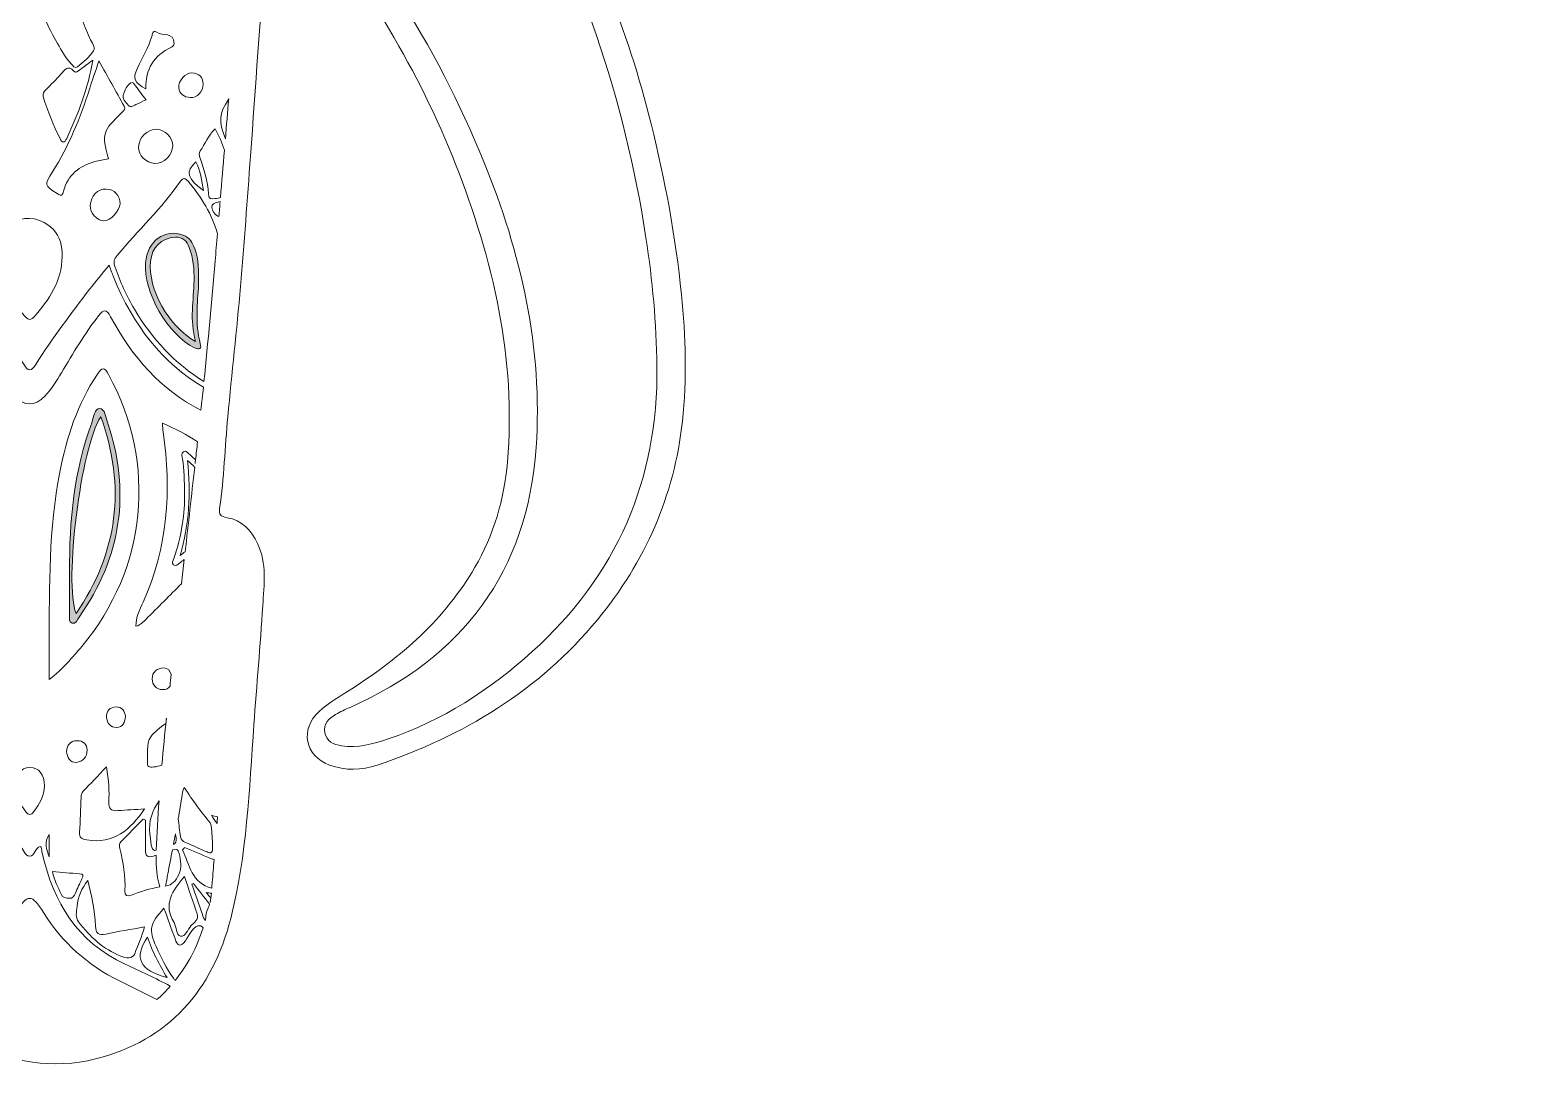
# Model space of a CAD drawing. Extents: x 196 to 3823, y -5725 to -331.
# Drawn here: x 1000 to 1787, y -3697 to -3146 of the extents above; entities that cross this region are included whole.
import ezdxf

# ---------------------------------------------------------------- set-up
doc = ezdxf.new("R2010")
doc.units = 0
doc.header["$MEASUREMENT"] = 0
doc.layers.add('Layer 1', color=7, linetype='Continuous')

# ---------------------------------------------------------------- blocks, each defined once
blk = doc.blocks.new('block 2')
at = {"layer": 'Layer 1', "true_color": 0xffffff}
h = blk.add_hatch(color=7, dxfattribs=at)
h.dxf.hatch_style = 2
edge = h.paths.add_edge_path()
edge.add_spline(control_points=[(1088.55, -3280.03), (1088.47, -3272.57), (1088.73, -3266.66), (1086.58, -3261.06), (1085.4, -3258), (1084.03, -3255.19), (1080.5, -3253.88), (1070.87, -3250.3), (1061.69, -3256.96), (1060.72, -3268.42), (1059.44, -3283.57), (1072.69, -3306.42), (1086.43, -3312.97), (1089.11, -3314.24), (1090.18, -3313.54), (1089.46, -3310.8), (1086.64, -3300.06), (1088.01, -3289.24), (1088.55, -3280.03)], knot_values=[0, 0, 0, 0, 1, 1, 1, 2, 2, 2, 3, 3, 3, 4, 4, 4, 5, 5, 5, 6, 6, 6, 6], degree=3, periodic=1)
edge = h.paths.add_edge_path()
edge.add_spline(control_points=[(1063.36, -3267.81), (1064.11, -3260.25), (1068.83, -3255.51), (1076.38, -3255.01), (1080.17, -3254.76), (1082.43, -3257.04), (1083.68, -3260.38), (1085.78, -3265.96), (1086.33, -3271.78), (1086.21, -3277.69), (1085.98, -3288), (1083.77, -3298.31), (1087.01, -3309.59), (1072.77, -3301.97), (1061.93, -3282.05), (1063.36, -3267.81)], knot_values=[0, 0, 0, 0, 1, 1, 1, 2, 2, 2, 3, 3, 3, 4, 4, 4, 5, 5, 5, 5], degree=3, periodic=1)
h = blk.add_hatch(color=7, dxfattribs=at)
h.dxf.hatch_style = 2
edge = h.paths.add_edge_path()
edge.add_spline(control_points=[(1040.77, -3351.98), (1039.86, -3349.3), (1039.51, -3344.87), (1036.82, -3344.82), (1033.9, -3344.76), (1033.65, -3349.24), (1032.68, -3351.86), (1023.23, -3377.27), (1020.75, -3403.8), (1020.9, -3430.64), (1020.9, -3438.05), (1020.84, -3445.47), (1020.94, -3452.88), (1020.97, -3454.47), (1020.23, -3456.86), (1022.31, -3457.38), (1024.25, -3457.85), (1024.96, -3455.51), (1025.9, -3454.17), (1048.1, -3422.62), (1053.11, -3388.55), (1040.77, -3351.98)], knot_values=[0, 0, 0, 0, 1, 1, 1, 2, 2, 2, 3, 3, 3, 4, 4, 4, 5, 5, 5, 6, 6, 6, 7, 7, 7, 7], degree=3, periodic=1)
edge = h.paths.add_edge_path()
edge.add_spline(control_points=[(1024.31, -3452.3), (1017.98, -3435.79), (1026.76, -3365.19), (1037.28, -3349.08), (1050.59, -3386.16), (1046.3, -3420.12), (1024.31, -3452.3)], knot_values=[0, 0, 0, 0, 1, 1, 1, 2, 2, 2, 2], degree=3, periodic=1)
at = {"layer": 'Layer 1', "lineweight": 0}
for points, knots in [([(1782.21, -2661.74), (1778.62, -2651.94), (1772.08, -2644.26), (1764.45, -2637.5), (1753.49, -2627.77), (1741.06, -2619.97), (1729.31, -2611.28), (1716.54, -2601.82), (1703.91, -2592.19), (1690.73, -2583.27), (1669.44, -2568.87), (1649.89, -2552.15), (1629.93, -2536.03), (1614.23, -2523.34), (1599.61, -2509.29), (1584.56, -2495.8), (1559.73, -2473.53), (1534.69, -2451.53), (1506.82, -2433.03), (1480.33, -2415.45), (1451.94, -2402.34), (1420.65, -2395.85), (1398.49, -2391.28), (1376.01, -2389.99), (1353.51, -2388.98), (1301.9, -2386.65), (1250.47, -2387.48), (1199.41, -2396.71), (1186.01, -2399.14), (1172.36, -2399.3), (1158.78, -2397.41), (1142.91, -2395.19), (1128.59, -2388.51), (1114.77, -2380.99), (1084.4, -2364.45), (1052.73, -2353.13), (1017.67, -2351.89), (988.77, -2350.86), (960.42, -2353.4), (932.48, -2360.7), (913.22, -2365.73), (895.95, -2375.5), (878.46, -2384.52), (851.19, -2398.56), (822.76, -2401.32), (792.99, -2395.61), (772.47, -2391.67), (751.73, -2388.93), (730.85, -2388.42), (689.4, -2387.41), (647.97, -2388.37), (606.61, -2392), (566.26, -2395.55), (529.57, -2408.93), (495.9, -2431.27), (467.9, -2449.87), (442.56, -2471.74), (417.55, -2494.05), (402.59, -2507.41), (388.11, -2521.38), (372.54, -2533.98), (361.39, -2542.99), (350.67, -2552.53), (338.94, -2560.93), (324.3, -2571.42), (310.09, -2582.53), (295.39, -2592.95), (285.33, -2600.1), (275.52, -2607.59), (265.46, -2614.75), (255.29, -2621.99), (245.76, -2630.15), (236.02, -2637.99), (230.18, -2642.7), (224.88, -2648.01), (221.16, -2654.58), (211.5, -2671.59), (213.55, -2690.66), (233.28, -2701.18), (240.5, -2705.05), (248.11, -2707.77), (256.11, -2709.39), (259.7, -2710.11), (261.43, -2711.43), (260.96, -2715.55), (260.46, -2720.14), (260.41, -2724.87), (261.5, -2729.43), (269.43, -2762.49), (289.51, -2783.9), (322.55, -2792.77), (326.07, -2793.71), (329.6, -2794.58), (333.16, -2795.32), (347.93, -2798.34), (356.26, -2807.78), (360.37, -2821.85), (364.66, -2836.53), (372.95, -2848.77), (384.17, -2859.08), (402.93, -2876.34), (423.7, -2890.84), (445.45, -2903.99), (456, -2910.39), (467.26, -2915.2), (479.4, -2917.71), (486.9, -2919.27), (494.59, -2920.41), (502.09, -2918.62), (511.41, -2916.39), (520.46, -2913.1), (529.39, -2909.5), (542.86, -2904.05), (555.02, -2906.11), (565.46, -2916.46), (573.71, -2924.65), (580.46, -2934.17), (586.98, -2943.68), (593.37, -2952.99), (601.26, -2960.59), (609.49, -2967.99), (613.24, -2971.37), (616.39, -2975.34), (621.33, -2977.54), (632.81, -2982.65), (644.17, -2988.07), (655.3, -2993.88), (666.98, -2999.96), (677.65, -3007.82), (686.2, -3017.72), (695.39, -3028.34), (705.34, -3037.66), (717.73, -3044.25), (721.38, -3046.19), (725.13, -3048.01), (728.94, -3049.61), (731.11, -3050.51), (731.73, -3051.3), (730.42, -3053.55), (728.03, -3057.71), (725.94, -3062.05), (723.74, -3066.32), (683.22, -3145.25), (659.49, -3228.61), (656.93, -3317.64), (656.07, -3347.31), (659.64, -3376.22), (671.16, -3403.75), (699.29, -3470.96), (752.94, -3509.02), (819.29, -3532.08), (828.26, -3535.2), (838.01, -3535.16), (846.76, -3529.89), (855.38, -3524.69), (857.23, -3514.13), (851.03, -3506.24), (848.73, -3503.32), (845.77, -3501.19), (842.64, -3499.3), (831.42, -3492.51), (820.75, -3484.91), (810.34, -3476.95), (768.62, -3445.04), (747.74, -3402.9), (748.32, -3350.32), (748.53, -3330.71), (750.86, -3311.31), (754.65, -3292.08), (763.74, -3245.95), (781.35, -3203.07), (804.21, -3162.18), (820.19, -3133.6), (839.36, -3107.14), (858.22, -3080.47), (863.74, -3072.67), (869.1, -3064.75), (875.24, -3055.85), (877.71, -3068.85), (880.09, -3080.64), (882.17, -3092.48), (886.21, -3115.47), (889.59, -3138.56), (892.46, -3161.74), (895.17, -3183.77), (897.49, -3205.84), (899.04, -3227.98), (901.1, -3257.46), (900.26, -3287.02), (900.1, -3316.52), (900, -3335.83), (900.15, -3355.17), (899.44, -3374.49), (899.18, -3381.53), (899.78, -3388.61), (899.76, -3395.7), (899.7, -3416.24), (900.53, -3436.81), (901.47, -3457.35), (902.96, -3490.15), (905.73, -3522.85), (910.12, -3555.4), (913.43, -3580.05), (917.9, -3604.44), (926.9, -3627.78), (943.65, -3671.22), (990.36, -3696.79), (1034.47, -3685.77), (1073.23, -3676.09), (1095.75, -3649.68), (1105.44, -3612.06), (1114, -3578.85), (1115.04, -3544.59), (1117.56, -3510.57), (1119.1, -3489.74), (1120.85, -3468.93), (1122.22, -3448.09), (1122.94, -3437.17), (1124.53, -3426.14), (1119.51, -3415.6), (1116.18, -3408.6), (1111.3, -3403.32), (1103.57, -3402.03), (1099.99, -3401.42), (1099.15, -3400.34), (1099.62, -3397.12), (1101.96, -3381.19), (1102.36, -3365.09), (1103.88, -3349.09), (1106.05, -3326.33), (1108.54, -3303.61), (1110.53, -3280.83), (1112.51, -3258.06), (1114.1, -3235.25), (1115.78, -3212.44), (1118.43, -3176.24), (1120.87, -3140.01), (1123.64, -3103.82), (1124.83, -3088.47), (1126.64, -3073.17), (1128.32, -3056.3), (1134.61, -3065.34), (1139.89, -3073.13), (1145.4, -3080.77), (1176.11, -3123.39), (1204.16, -3167.59), (1223.36, -3216.76), (1242.95, -3266.94), (1255.21, -3318.53), (1250.51, -3372.95), (1248.82, -3392.49), (1243.38, -3411.04), (1233.46, -3428.05), (1217.7, -3455.08), (1194.96, -3475.1), (1168.88, -3491.7), (1163.02, -3495.44), (1156.92, -3498.85), (1151.75, -3503.6), (1141.57, -3512.96), (1144.32, -3526.97), (1157.29, -3531.72), (1165.58, -3534.75), (1174.07, -3534.47), (1182.2, -3531.74), (1227.41, -3516.56), (1266.99, -3492.7), (1297.7, -3455.51), (1322.72, -3425.21), (1337.98, -3390.63), (1342.26, -3351.52), (1344.69, -3329.38), (1343.98, -3307.18), (1341.75, -3285), (1338.71, -3254.78), (1333.16, -3225.01), (1325.89, -3195.57), (1313.69, -3146.25), (1294.44, -3099.67), (1270.57, -3054.93), (1268.85, -3051.69), (1269.24, -3050.75), (1272.6, -3049.62), (1286.61, -3044.9), (1298.58, -3036.92), (1309.21, -3026.63), (1313.24, -3022.72), (1316.74, -3018.29), (1320.84, -3014.61), (1327.13, -3008.99), (1333.34, -3003.27), (1339.56, -2997.55), (1344.33, -2993.15), (1349.63, -2989.22), (1356.21, -2988.13), (1367.28, -2986.31), (1376.76, -2981.62), (1385.67, -2974.78), (1395.64, -2967.13), (1404.97, -2958.94), (1411.29, -2948.1), (1417.58, -2937.31), (1424.76, -2927.24), (1433.33, -2918.25), (1437.45, -2913.93), (1441.82, -2909.77), (1448.13, -2907.84), (1458.45, -2904.66), (1467.51, -2907.82), (1476.4, -2911.99), (1496.76, -2921.57), (1516.98, -2921.18), (1537.49, -2912.53), (1556.01, -2904.71), (1572.02, -2892.85), (1588.35, -2881.52), (1613.48, -2864.11), (1635.15, -2843.96), (1643.54, -2812.92), (1645.58, -2805.34), (1651.59, -2800.41), (1659.06, -2797.91), (1665.96, -2795.61), (1672.94, -2793.36), (1680.05, -2791.88), (1718.3, -2783.94), (1740.52, -2742.95), (1740.34, -2715.43), (1740.32, -2711.57), (1741.79, -2710.31), (1745.2, -2709.56), (1755.19, -2707.34), (1764.42, -2703.38), (1772.46, -2696.89), (1783.79, -2687.74), (1787.21, -2675.39), (1782.21, -2661.74)], [0, 0, 0, 0, 1, 1, 1, 2, 2, 2, 3, 3, 3, 4, 4, 4, 5, 5, 5, 6, 6, 6, 7, 7, 7, 8, 8, 8, 9, 9, 9, 10, 10, 10, 11, 11, 11, 12, 12, 12, 13, 13, 13, 14, 14, 14, 15, 15, 15, 16, 16, 16, 17, 17, 17, 18, 18, 18, 19, 19, 19, 20, 20, 20, 21, 21, 21, 22, 22, 22, 23, 23, 23, 24, 24, 24, 25, 25, 25, 26, 26, 26, 27, 27, 27, 28, 28, 28, 29, 29, 29, 30, 30, 30, 31, 31, 31, 32, 32, 32, 33, 33, 33, 34, 34, 34, 35, 35, 35, 36, 36, 36, 37, 37, 37, 38, 38, 38, 39, 39, 39, 40, 40, 40, 41, 41, 41, 42, 42, 42, 43, 43, 43, 44, 44, 44, 45, 45, 45, 46, 46, 46, 47, 47, 47, 48, 48, 48, 49, 49, 49, 50, 50, 50, 51, 51, 51, 52, 52, 52, 53, 53, 53, 54, 54, 54, 55, 55, 55, 56, 56, 56, 57, 57, 57, 58, 58, 58, 59, 59, 59, 60, 60, 60, 61, 61, 61, 62, 62, 62, 63, 63, 63, 64, 64, 64, 65, 65, 65, 66, 66, 66, 67, 67, 67, 68, 68, 68, 69, 69, 69, 70, 70, 70, 71, 71, 71, 72, 72, 72, 73, 73, 73, 74, 74, 74, 75, 75, 75, 76, 76, 76, 77, 77, 77, 78, 78, 78, 79, 79, 79, 80, 80, 80, 81, 81, 81, 82, 82, 82, 83, 83, 83, 84, 84, 84, 85, 85, 85, 86, 86, 86, 87, 87, 87, 88, 88, 88, 89, 89, 89, 90, 90, 90, 91, 91, 91, 92, 92, 92, 93, 93, 93, 94, 94, 94, 95, 95, 95, 96, 96, 96, 97, 97, 97, 98, 98, 98, 99, 99, 99, 100, 100, 100, 101, 101, 101, 102, 102, 102, 103, 103, 103, 104, 104, 104, 105, 105, 105, 106, 106, 106, 107, 107, 107, 108, 108, 108, 109, 109, 109, 110, 110, 110, 111, 111, 111, 112, 112, 112, 112]), ([(1323.15, -3255.33), (1326.55, -3277.65), (1328.65, -3300.1), (1328.91, -3322.69), (1329.54, -3382.33), (1307.83, -3432.22), (1263.51, -3472.24), (1241.23, -3492.34), (1216.54, -3508.47), (1187.9, -3518), (1180.06, -3520.62), (1172.07, -3523.01), (1163.57, -3521.62), (1159.34, -3520.92), (1155.85, -3519.34), (1154.85, -3514.73), (1153.82, -3509.94), (1156.93, -3507.31), (1160.43, -3505.18), (1162.82, -3503.73), (1165.43, -3502.59), (1168, -3501.46), (1227.23, -3475.2), (1261.06, -3430.23), (1265.56, -3365.3), (1269.17, -3313.26), (1257.66, -3263.35), (1238.13, -3215.4), (1212.98, -3153.67), (1177.56, -3098.34), (1131.49, -3050), (1129.8, -3048.21), (1129.4, -3046.62), (1129.77, -3044.26), (1132.12, -3029.03), (1134.93, -3013.9), (1138.24, -2998.83), (1139.28, -2994.01), (1141.61, -2990.35), (1145.21, -2987.17), (1151.87, -2981.26), (1159.62, -2977.17), (1167.6, -2973.43), (1177.68, -2968.71), (1187.53, -2963.62), (1195.48, -2955.58), (1196.93, -2954.12), (1197.92, -2953.73), (1199.2, -2955.92), (1217.19, -2987.06), (1236.47, -3017.43), (1253.48, -3049.13), (1288.24, -3113.95), (1312.06, -3182.51), (1323.15, -3255.33)], [0, 0, 0, 0, 1, 1, 1, 2, 2, 2, 3, 3, 3, 4, 4, 4, 5, 5, 5, 6, 6, 6, 7, 7, 7, 8, 8, 8, 9, 9, 9, 10, 10, 10, 11, 11, 11, 12, 12, 12, 13, 13, 13, 14, 14, 14, 15, 15, 15, 16, 16, 16, 17, 17, 17, 18, 18, 18, 18]), ([(1031.47, -3150.8), (1032.37, -3152.95), (1034.89, -3155.37), (1033.5, -3157.37), (1031.29, -3160.56), (1028.12, -3163.13), (1025.1, -3165.65), (1023.63, -3166.89), (1022.71, -3164.99), (1021.79, -3164.11), (1018.63, -3161.06), (1016.84, -3157.1), (1014.63, -3153.41), (1009.63, -3145.1), (1005.97, -3136.17), (1002.63, -3127.1), (1001.7, -3124.57), (1001.92, -3122.68), (1003.9, -3120.58), (1008.51, -3115.73), (1011.33, -3109.57), (1015.23, -3103.09), (1019.72, -3119.98), (1025.09, -3135.57), (1031.47, -3150.8)], [0, 0, 0, 0, 1, 1, 1, 2, 2, 2, 3, 3, 3, 4, 4, 4, 5, 5, 5, 6, 6, 6, 7, 7, 7, 8, 8, 8, 8]), ([(1074.31, -3155.42), (1065.01, -3159.62), (1060.59, -3166.94), (1060.99, -3177.28), (1054.89, -3174.14), (1054.02, -3171.82), (1056.32, -3166.68), (1058.92, -3160.88), (1062.48, -3155.5), (1064.15, -3149.28), (1064.33, -3148.61), (1064.49, -3147.86), (1064.92, -3147.39), (1065.44, -3146.81), (1066.09, -3147.14), (1066.7, -3147.59), (1069.58, -3149.74), (1075.55, -3147.13), (1075.71, -3153.47), (1075.74, -3154.49), (1075.12, -3155.06), (1074.31, -3155.42)], [0, 0, 0, 0, 1, 1, 1, 2, 2, 2, 3, 3, 3, 4, 4, 4, 5, 5, 5, 6, 6, 6, 7, 7, 7, 7]), ([(1015.91, -3203.33), (1012.51, -3196.18), (1009.28, -3188.95), (1007.16, -3181.29), (1006.69, -3179.6), (1007.54, -3178.75), (1008.53, -3177.73), (1011.19, -3175.04), (1013.77, -3172.29), (1016.42, -3169.58), (1018.32, -3167.64), (1019.81, -3164.21), (1023.22, -3167.96), (1024.2, -3169.05), (1025.4, -3167.97), (1026.37, -3167.21), (1028.38, -3165.64), (1030.46, -3164.14), (1033.12, -3162.15), (1030.61, -3177.11), (1025.41, -3190.32), (1019.41, -3203.25), (1018.32, -3205.61), (1017.01, -3205.62), (1015.91, -3203.33)], [0, 0, 0, 0, 1, 1, 1, 2, 2, 2, 3, 3, 3, 4, 4, 4, 5, 5, 5, 6, 6, 6, 7, 7, 7, 8, 8, 8, 8]), ([(1041.25, -3213.83), (1038.9, -3214.35), (1036.54, -3214.76), (1034.23, -3215.37), (1026, -3217.58), (1020, -3222.28), (1017.73, -3230.83), (1017.16, -3232.96), (1016.93, -3233.77), (1014.48, -3232.17), (1007.45, -3227.58), (1007.55, -3227.88), (1012.02, -3220.7), (1020.46, -3207.17), (1026.59, -3192.58), (1031.36, -3177.37), (1032.84, -3172.67), (1034.49, -3168.01), (1036.32, -3162.55), (1040.95, -3170.87), (1045.25, -3178.61), (1049.56, -3186.35), (1050.35, -3187.76), (1049.47, -3188.48), (1048.55, -3189.38), (1038.09, -3199.55), (1037.82, -3200.48), (1041.25, -3213.83)], [0, 0, 0, 0, 1, 1, 1, 2, 2, 2, 3, 3, 3, 4, 4, 4, 5, 5, 5, 6, 6, 6, 7, 7, 7, 8, 8, 8, 9, 9, 9, 9]), ([(1090.93, -3174.75), (1090.97, -3178.58), (1087.79, -3182.06), (1084.2, -3181.8), (1081.01, -3181.56), (1078.49, -3180.02), (1078.14, -3176.54), (1077.81, -3173.16), (1081.93, -3168.65), (1085.11, -3168.85), (1088.68, -3169.07), (1090.91, -3170.88), (1090.93, -3174.75)], [0, 0, 0, 0, 1, 1, 1, 2, 2, 2, 3, 3, 3, 4, 4, 4, 4]), ([(1049.22, -3179.93), (1050.08, -3177.79), (1050.92, -3175.33), (1053.09, -3174.08), (1054.15, -3173.45), (1054.83, -3174.78), (1055.42, -3175.56), (1057.27, -3177.94), (1059.07, -3180.36), (1061.02, -3182.95), (1059.25, -3183.8), (1057.76, -3184.58), (1056.22, -3185.24), (1054.74, -3185.88), (1053.11, -3187.49), (1051.6, -3185.76), (1050.22, -3184.15), (1048.28, -3182.28), (1049.22, -3179.93)], [0, 0, 0, 0, 1, 1, 1, 2, 2, 2, 3, 3, 3, 4, 4, 4, 5, 5, 5, 6, 6, 6, 6]), ([(1102.61, -3203.43), (1099.01, -3193.99), (1099.09, -3190.65), (1104.38, -3182.5), (1103.78, -3189.47), (1103.19, -3196.45), (1102.61, -3203.43)], [0, 0, 0, 0, 1, 1, 1, 2, 2, 2, 2]), ([(1066.53, -3198.41), (1070.9, -3198.42), (1075.13, -3202.77), (1075.02, -3207.13), (1074.89, -3211.99), (1070.33, -3216.45), (1065.63, -3216.31), (1060.95, -3216.17), (1057.03, -3212.16), (1057.14, -3207.62), (1057.26, -3202.74), (1061.68, -3198.4), (1066.53, -3198.41)], [0, 0, 0, 0, 1, 1, 1, 2, 2, 2, 3, 3, 3, 4, 4, 4, 4]), ([(1100.04, -3234.25), (1098.71, -3234.58), (1097.38, -3234.78), (1096.06, -3234.83), (1093.88, -3234.92), (1093.9, -3233.65), (1093.79, -3232.28), (1093.22, -3225.7), (1091.59, -3219.36), (1089.27, -3213.2), (1088.79, -3211.92), (1088.77, -3210.84), (1089.47, -3209.8), (1091.95, -3206.1), (1093.56, -3201.81), (1097.21, -3198.23), (1099.35, -3201.94), (1100.91, -3205.67), (1102.1, -3209.44), (1101.41, -3217.71), (1100.73, -3225.98), (1100.04, -3234.25)], [0, 0, 0, 0, 1, 1, 1, 2, 2, 2, 3, 3, 3, 4, 4, 4, 5, 5, 5, 6, 6, 6, 7, 7, 7, 7]), ([(1087.11, -3215.53), (1089.59, -3220.21), (1090.29, -3225.22), (1091.06, -3230.5), (1082.52, -3224.24), (1081.62, -3220.85), (1087.11, -3215.53)], [0, 0, 0, 0, 1, 1, 1, 2, 2, 2, 2]), ([(1091.4, -3330.69), (1076.17, -3321.35), (1064.26, -3308.44), (1054.88, -3292.71), (1050.71, -3285.72), (1047.43, -3278.32), (1044.76, -3270.62), (1043.96, -3268.27), (1044.15, -3266.55), (1045.83, -3264.54), (1056.74, -3251.43), (1069.3, -3239.75), (1079.09, -3225.7), (1080.51, -3223.66), (1081.54, -3223.98), (1083.02, -3225.69), (1090.24, -3234.04), (1095.61, -3243.09), (1098.45, -3253.21), (1098.05, -3258.02), (1097.64, -3262.81), (1097.22, -3267.62), (1095.41, -3288.65), (1093.53, -3309.69), (1091.4, -3330.69)], [0, 0, 0, 0, 1, 1, 1, 2, 2, 2, 3, 3, 3, 4, 4, 4, 5, 5, 5, 6, 6, 6, 7, 7, 7, 8, 8, 8, 8]), ([(1047.38, -3237.43), (1047.28, -3241.18), (1042.23, -3246.54), (1038.91, -3246.43), (1035.17, -3246.3), (1031.62, -3242.31), (1031.79, -3238.42), (1032.02, -3233.31), (1035.53, -3229.64), (1040.09, -3229.76), (1044.35, -3229.87), (1047.5, -3233.18), (1047.38, -3237.43)], [0, 0, 0, 0, 1, 1, 1, 2, 2, 2, 3, 3, 3, 4, 4, 4, 4]), ([(1099.22, -3244.1), (1099, -3244.09), (1098.79, -3244.05), (1098.58, -3243.92), (1097.05, -3243.01), (1095.83, -3241.31), (1095.53, -3239.42), (1095.17, -3237.19), (1097.21, -3237.21), (1098.56, -3236.74), (1099, -3236.59), (1099.43, -3236.45), (1099.87, -3236.31), (1099.65, -3238.91), (1099.43, -3241.51), (1099.22, -3244.1)], [0, 0, 0, 0, 1, 1, 1, 2, 2, 2, 3, 3, 3, 4, 4, 4, 5, 5, 5, 5]), ([(1012.25, -3250.77), (1016.2, -3254.69), (1017.04, -3259.75), (1016.97, -3265.07), (1016.84, -3277.99), (1010.32, -3287.92), (1001.99, -3297.01), (1000.05, -3299.13), (998.91, -3297.88), (997.46, -3296.34), (989.6, -3287.93), (984.23, -3278.36), (982.8, -3266.77), (982.02, -3260.52), (987.29, -3249.28), (992.33, -3246.79), (998.81, -3243.58), (1006.5, -3245.06), (1012.25, -3250.77)], [0, 0, 0, 0, 1, 1, 1, 2, 2, 2, 3, 3, 3, 4, 4, 4, 5, 5, 5, 6, 6, 6, 6]), ([(1088.55, -3280.03), (1088.47, -3272.57), (1088.73, -3266.66), (1086.58, -3261.06), (1085.4, -3258), (1084.03, -3255.19), (1080.5, -3253.88), (1070.87, -3250.3), (1061.69, -3256.96), (1060.72, -3268.42), (1059.44, -3283.57), (1072.69, -3306.42), (1086.43, -3312.97), (1089.11, -3314.24), (1090.18, -3313.54), (1089.46, -3310.8), (1086.64, -3300.06), (1088.01, -3289.24), (1088.55, -3280.03)], [0, 0, 0, 0, 1, 1, 1, 2, 2, 2, 3, 3, 3, 4, 4, 4, 5, 5, 5, 6, 6, 6, 6]), ([(1063.36, -3267.81), (1064.11, -3260.25), (1068.83, -3255.51), (1076.38, -3255.01), (1080.17, -3254.76), (1082.43, -3257.04), (1083.68, -3260.38), (1085.78, -3265.96), (1086.33, -3271.78), (1086.21, -3277.69), (1085.98, -3288), (1083.77, -3298.31), (1087.01, -3309.59), (1072.77, -3301.97), (1061.93, -3282.05), (1063.36, -3267.81)], [0, 0, 0, 0, 1, 1, 1, 2, 2, 2, 3, 3, 3, 4, 4, 4, 5, 5, 5, 5]), ([(959.13, -3270.66), (959.89, -3271.52), (960.82, -3272.5), (961.68, -3273.56), (974.29, -3288.93), (985.97, -3305), (996.87, -3321.62), (999.35, -3325.42), (1000.66, -3325.61), (1003.18, -3321.67), (1011.96, -3308), (1021.61, -3294.94), (1031.55, -3282.09), (1034.66, -3278.08), (1037.96, -3274.22), (1041.64, -3269.72), (1042.64, -3272.36), (1043.28, -3274.1), (1043.97, -3275.83), (1054.14, -3301.21), (1069.63, -3320.8), (1091.09, -3333.68), (1090.68, -3337.69), (1090.27, -3341.69), (1089.83, -3345.71), (1068.67, -3335), (1053.7, -3317.68), (1042.44, -3296.72), (1040.21, -3292.57), (1038.88, -3292.62), (1036.14, -3296.15), (1028.8, -3305.59), (1022.78, -3315.87), (1016.66, -3326.08), (1014.08, -3330.38), (1011.5, -3334.71), (1007.98, -3338.31), (1002.6, -3343.82), (997.14, -3343.78), (991.9, -3338.13), (988.35, -3334.33), (985.65, -3329.88), (982.99, -3325.43), (977.23, -3315.79), (971.7, -3306.01), (964.68, -3297.2), (960.42, -3291.86), (960.53, -3291.9), (957.14, -3297.9), (946.26, -3317.2), (932.5, -3333.25), (913.91, -3343.78), (913.93, -3340.24), (913.96, -3336.71), (914, -3333.18), (914.01, -3332.19), (914.02, -3331.2), (914.04, -3330.22), (933.7, -3316.81), (948.17, -3297.44), (957.53, -3271.91), (957.76, -3271.3), (957.91, -3270.57), (959.13, -3270.66)], [0, 0, 0, 0, 1, 1, 1, 2, 2, 2, 3, 3, 3, 4, 4, 4, 5, 5, 5, 6, 6, 6, 7, 7, 7, 8, 8, 8, 9, 9, 9, 10, 10, 10, 11, 11, 11, 12, 12, 12, 13, 13, 13, 14, 14, 14, 15, 15, 15, 16, 16, 16, 17, 17, 17, 18, 18, 18, 19, 19, 19, 20, 20, 20, 21, 21, 21, 21]), ([(1027.33, -3469.48), (1022.39, -3475.38), (1017.39, -3481.26), (1010.3, -3486.85), (1010.3, -3479.86), (1010.31, -3473.91), (1010.3, -3467.96), (1010.26, -3437.9), (1010.07, -3407.84), (1015.78, -3378.14), (1019.31, -3359.86), (1025.1, -3342.45), (1035.49, -3326.77), (1037.98, -3323.02), (1039.15, -3322.9), (1041.38, -3327.01), (1066.83, -3373.91), (1061.54, -3428.56), (1027.33, -3469.48)], [0, 0, 0, 0, 1, 1, 1, 2, 2, 2, 3, 3, 3, 4, 4, 4, 5, 5, 5, 6, 6, 6, 6]), ([(1040.77, -3351.98), (1039.86, -3349.3), (1039.51, -3344.87), (1036.82, -3344.82), (1033.9, -3344.76), (1033.65, -3349.24), (1032.68, -3351.86), (1023.23, -3377.27), (1020.75, -3403.8), (1020.9, -3430.64), (1020.9, -3438.05), (1020.84, -3445.47), (1020.94, -3452.88), (1020.97, -3454.47), (1020.23, -3456.86), (1022.31, -3457.38), (1024.25, -3457.85), (1024.96, -3455.51), (1025.9, -3454.17), (1048.1, -3422.62), (1053.11, -3388.55), (1040.77, -3351.98)], [0, 0, 0, 0, 1, 1, 1, 2, 2, 2, 3, 3, 3, 4, 4, 4, 5, 5, 5, 6, 6, 6, 7, 7, 7, 7]), ([(1024.31, -3452.3), (1017.98, -3435.79), (1026.76, -3365.19), (1037.28, -3349.08), (1050.59, -3386.16), (1046.3, -3420.12), (1024.31, -3452.3)], [0, 0, 0, 0, 1, 1, 1, 2, 2, 2, 2]), ([(1086.96, -3371.76), (1086.89, -3372.4), (1086.82, -3373.04), (1086.74, -3373.67), (1086.81, -3373.04), (1086.88, -3372.39), (1086.95, -3371.75), (1086.04, -3370.85), (1085.1, -3369.95), (1084.09, -3369.07), (1083.09, -3368.21), (1082.14, -3366.62), (1080.63, -3367.48), (1079.17, -3368.31), (1079.95, -3370.02), (1080.14, -3371.27), (1080.99, -3376.76), (1081.17, -3382.27), (1081.25, -3390.47), (1081.34, -3393.85), (1080.92, -3399.87), (1079.99, -3405.85), (1079.04, -3411.82), (1077.7, -3417.71), (1075.54, -3423.38), (1075.11, -3424.49), (1074.28, -3425.84), (1075.43, -3426.71), (1076.52, -3427.55), (1077.71, -3426.54), (1078.64, -3425.8), (1079.45, -3425.17), (1080.25, -3424.56), (1081.06, -3423.93), (1080.58, -3428.17), (1080.11, -3432.4), (1079.62, -3436.64), (1073.41, -3442.82), (1067.24, -3449.02), (1061.04, -3455.2), (1059.62, -3456.63), (1058.28, -3458.29), (1055.74, -3458.93), (1055.68, -3454.18), (1057.73, -3450.2), (1059.51, -3446.3), (1072.49, -3417.63), (1074.38, -3387.71), (1069.97, -3357.03), (1069.8, -3355.86), (1069.78, -3354.68), (1069.61, -3352.4), (1076.21, -3355.43), (1082.53, -3358.54), (1088, -3362.34), (1087.65, -3365.48), (1087.3, -3368.62), (1086.95, -3371.75), (1086.95, -3371.75), (1086.96, -3371.76), (1086.96, -3371.76)], [0, 0, 0, 0, 1, 1, 1, 2, 2, 2, 3, 3, 3, 4, 4, 4, 5, 5, 5, 6, 6, 6, 7, 7, 7, 8, 8, 8, 9, 9, 9, 10, 10, 10, 11, 11, 11, 12, 12, 12, 13, 13, 13, 14, 14, 14, 15, 15, 15, 16, 16, 16, 17, 17, 17, 18, 18, 18, 19, 19, 19, 20, 20, 20, 20]), ([(1082.82, -3371.97), (1084.18, -3373.18), (1085.4, -3374.4), (1086.52, -3375.64), (1084.87, -3390.39), (1083.2, -3405.12), (1081.53, -3419.86), (1080.68, -3420.53), (1079.81, -3421.18), (1078.89, -3421.81), (1083.75, -3405.44), (1084.51, -3389.3), (1082.82, -3371.97)], [0, 0, 0, 0, 1, 1, 1, 2, 2, 2, 3, 3, 3, 4, 4, 4, 4]), ([(1069.78, -3492.18), (1066.39, -3492.09), (1064.32, -3489.78), (1064.24, -3486.54), (1064.14, -3482.83), (1066.88, -3480.84), (1070.21, -3480.8), (1072.73, -3480.77), (1073.71, -3482.38), (1074.24, -3484.32), (1074.02, -3486.3), (1073.8, -3488.29), (1073.58, -3490.28), (1072.85, -3491.46), (1071.68, -3492.23), (1069.78, -3492.18)], [0, 0, 0, 0, 1, 1, 1, 2, 2, 2, 3, 3, 3, 4, 4, 4, 5, 5, 5, 5]), ([(1045.33, -3501.24), (1048.41, -3501.18), (1049.85, -3503.32), (1050.16, -3506.32), (1049.85, -3509.2), (1049.07, -3512.11), (1045.54, -3512.03), (1042.42, -3511.97), (1040.44, -3509.72), (1040.29, -3506.6), (1040.14, -3503.36), (1042.12, -3501.3), (1045.33, -3501.24)], [0, 0, 0, 0, 1, 1, 1, 2, 2, 2, 3, 3, 3, 4, 4, 4, 4]), ([(1069.31, -3531.69), (1066.45, -3532.67), (1063.42, -3533.18), (1062.43, -3532.52), (1062.17, -3532.34), (1061.76, -3532.02), (1061.78, -3531.79), (1062.18, -3526.73), (1060.88, -3520.35), (1063.48, -3516.9), (1065.52, -3514.18), (1068.3, -3512.01), (1071.42, -3509.86), (1071.52, -3508.97), (1071.61, -3508.09), (1071.71, -3507.2), (1070.83, -3515.37), (1070.03, -3523.52), (1069.31, -3531.69)], [0, 0, 0, 0, 1, 1, 1, 2, 2, 2, 3, 3, 3, 4, 4, 4, 5, 5, 5, 6, 6, 6, 6]), ([(1024.77, -3518.96), (1028.02, -3518.9), (1030.15, -3520.68), (1030.11, -3523.9), (1030.07, -3527.29), (1028.02, -3529.99), (1024.57, -3530.29), (1020.93, -3530.6), (1019.86, -3527.56), (1019.27, -3524.52), (1019.62, -3521.2), (1021.23, -3519.02), (1024.77, -3518.96)], [0, 0, 0, 0, 1, 1, 1, 2, 2, 2, 3, 3, 3, 4, 4, 4, 4]), ([(1000.03, -3532.95), (1004.83, -3532.94), (1007.88, -3536.76), (1007.74, -3542.59), (1007.58, -3547.85), (1005.17, -3552.16), (1002.09, -3556.2), (1000.7, -3558.04), (999.45, -3558.01), (998.02, -3556.16), (994.99, -3552.28), (992.7, -3548.09), (992.24, -3543.11), (991.72, -3537.36), (995.14, -3532.96), (1000.03, -3532.95)], [0, 0, 0, 0, 1, 1, 1, 2, 2, 2, 3, 3, 3, 4, 4, 4, 5, 5, 5, 5]), ([(1041.48, -3550.87), (1041.26, -3554.6), (1042.7, -3555.87), (1046.22, -3555.6), (1050.77, -3555.24), (1055.33, -3555.03), (1060.26, -3554.74), (1052.76, -3565.61), (1044.15, -3573.37), (1029.93, -3570.93), (1027.24, -3570.47), (1025.9, -3569.85), (1026.11, -3566.85), (1026.55, -3560.83), (1026.7, -3554.8), (1026.96, -3548.77), (1027.02, -3547.55), (1027.13, -3546.4), (1028.06, -3545.43), (1031.83, -3541.5), (1035.57, -3537.54), (1040.24, -3532.62), (1041.53, -3539.86), (1041.81, -3545.37), (1041.48, -3550.87)], [0, 0, 0, 0, 1, 1, 1, 2, 2, 2, 3, 3, 3, 4, 4, 4, 5, 5, 5, 6, 6, 6, 7, 7, 7, 8, 8, 8, 8]), ([(1079.14, -3569.3), (1078.67, -3566.18), (1078.23, -3563.06), (1077.87, -3559.89), (1078.61, -3555.65), (1079.32, -3551.4), (1079.97, -3547.13), (1080.18, -3545.69), (1080.53, -3544.5), (1081.04, -3543.49), (1085.53, -3550.29), (1089.82, -3556.33), (1094.64, -3561.96), (1095.6, -3563.06), (1096.32, -3575.92), (1095.66, -3577.01), (1094.86, -3578.33), (1093.85, -3577.6), (1093, -3577.23), (1089.21, -3575.62), (1085.45, -3573.9), (1081.67, -3572.27), (1080.29, -3571.68), (1079.38, -3570.83), (1079.14, -3569.3)], [0, 0, 0, 0, 1, 1, 1, 2, 2, 2, 3, 3, 3, 4, 4, 4, 5, 5, 5, 6, 6, 6, 7, 7, 7, 8, 8, 8, 8]), ([(1067.84, -3550.44), (1067.24, -3559.09), (1066.76, -3567.74), (1066.41, -3576.41), (1063.72, -3576.74), (1063.91, -3574.56), (1063.05, -3567.98), (1062.15, -3560.9), (1064.38, -3555.61), (1067.84, -3550.44)], [0, 0, 0, 0, 1, 1, 1, 2, 2, 2, 3, 3, 3, 3]), ([(1049.95, -3597.54), (1050.27, -3590.07), (1049.2, -3582.74), (1047.27, -3575.53), (1046.89, -3574.13), (1046.79, -3572.94), (1047.98, -3571.76), (1051.85, -3567.89), (1055.63, -3563.93), (1059.46, -3560.01), (1059.89, -3560.19), (1060.31, -3560.38), (1060.74, -3560.56), (1060.74, -3565.71), (1060.87, -3570.87), (1060.69, -3576.02), (1060.57, -3579.36), (1061.71, -3580.5), (1064.95, -3579.39), (1065.4, -3579.24), (1065.85, -3579.1), (1066.31, -3578.95), (1066.29, -3579.23), (1066.28, -3579.51), (1066.27, -3579.79), (1066.08, -3584.98), (1066.8, -3590.01), (1068.19, -3595.61), (1063.1, -3596.37), (1058.17, -3598.06), (1053.32, -3599.83), (1050.93, -3600.7), (1049.83, -3600.43), (1049.95, -3597.54)], [0, 0, 0, 0, 1, 1, 1, 2, 2, 2, 3, 3, 3, 4, 4, 4, 5, 5, 5, 6, 6, 6, 7, 7, 7, 8, 8, 8, 9, 9, 9, 10, 10, 10, 11, 11, 11, 11]), ([(1098.25, -3562.29), (1097.27, -3560.96), (1096.3, -3559.56), (1095.33, -3558.06), (1096.4, -3558.32), (1097.46, -3558.6), (1098.51, -3558.87), (1098.42, -3560.02), (1098.33, -3561.15), (1098.25, -3562.29)], [0, 0, 0, 0, 1, 1, 1, 2, 2, 2, 3, 3, 3, 3]), ([(1010.24, -3568.11), (1010.24, -3568.11), (1010.24, -3579.85), (1010.24, -3579.85), (1008.92, -3575.99), (1007.33, -3572.12), (1010.24, -3568.11)], [0, 0, 0, 0, 1, 1, 1, 2, 2, 2, 2]), ([(1075.39, -3573.33), (1075.75, -3571.49), (1076.09, -3569.65), (1076.43, -3567.81), (1076.54, -3568.44), (1076.65, -3569.07), (1076.78, -3569.69), (1077.19, -3571.76), (1076.48, -3572.72), (1075.39, -3573.33)], [0, 0, 0, 0, 1, 1, 1, 2, 2, 2, 3, 3, 3, 3]), ([(1066.7, -3654.66), (1060.18, -3651.35), (1053.61, -3648.16), (1047.09, -3644.89), (1030.42, -3636.54), (1017.05, -3624.94), (1007.23, -3608.99), (1001.2, -3599.19), (998.75, -3599.09), (993.04, -3608.8), (983.06, -3625.79), (968.4, -3636.87), (951.67, -3645.68), (949.68, -3643.19), (947.82, -3640.58), (946.11, -3637.83), (947.54, -3637.17), (948.98, -3636.5), (950.42, -3635.84), (967.78, -3627.95), (979.13, -3614.81), (987.07, -3598.04), (990.66, -3590.42), (992.73, -3582.34), (994.26, -3573.95), (997.17, -3575.32), (997.24, -3579.29), (999.92, -3579.44), (1002.82, -3579.59), (1002.75, -3575), (1005.58, -3574.33), (1005.85, -3574.59), (1006.04, -3574.68), (1006.06, -3574.81), (1006.26, -3575.83), (1006.37, -3576.85), (1006.6, -3577.87), (1012.43, -3603.75), (1024.93, -3624.47), (1050.14, -3636.06), (1058.09, -3639.71), (1066, -3643.51), (1073.74, -3647.59), (1071.53, -3650.09), (1069.17, -3652.45), (1066.7, -3654.66)], [0, 0, 0, 0, 1, 1, 1, 2, 2, 2, 3, 3, 3, 4, 4, 4, 5, 5, 5, 6, 6, 6, 7, 7, 7, 8, 8, 8, 9, 9, 9, 10, 10, 10, 11, 11, 11, 12, 12, 12, 13, 13, 13, 14, 14, 14, 15, 15, 15, 15]), ([(1071.16, -3595.23), (1071.78, -3592.91), (1072.02, -3590.77), (1072.42, -3588.72), (1073.23, -3584.55), (1074.03, -3580.38), (1074.84, -3576.22), (1076.81, -3575.51), (1077.89, -3575.61), (1078.39, -3578.04), (1079.2, -3581.79), (1079.96, -3585.37), (1078.18, -3589.14), (1076.65, -3592.39), (1074.89, -3594.6), (1071.16, -3595.23)], [0, 0, 0, 0, 1, 1, 1, 2, 2, 2, 3, 3, 3, 4, 4, 4, 5, 5, 5, 5]), ([(1095.72, -3593.18), (1095.64, -3594.19), (1095.56, -3595.21), (1095.49, -3596.24), (1085.14, -3593.57), (1083.69, -3584.04), (1080.21, -3576.14), (1080.52, -3575.76), (1080.85, -3575.38), (1081.18, -3575), (1085.76, -3576.88), (1090.36, -3578.69), (1094.9, -3580.67), (1095.63, -3580.97), (1096.22, -3581.14), (1096.71, -3581.18), (1096.38, -3585.19), (1096.06, -3589.19), (1095.72, -3593.18)], [0, 0, 0, 0, 1, 1, 1, 2, 2, 2, 3, 3, 3, 4, 4, 4, 5, 5, 5, 6, 6, 6, 6]), ([(1026.07, -3588.66), (1028.27, -3588.8), (1028.18, -3589.8), (1027.42, -3591.35), (1026.21, -3593.84), (1025.01, -3596.32), (1023.95, -3598.87), (1023.32, -3600.38), (1022.76, -3601.68), (1020.73, -3601.57), (1018.95, -3601.48), (1017.38, -3601.44), (1016.49, -3599.42), (1014.83, -3595.68), (1012.87, -3592.06), (1011.9, -3587.59), (1016.85, -3587.97), (1021.45, -3588.38), (1026.07, -3588.66)], [0, 0, 0, 0, 1, 1, 1, 2, 2, 2, 3, 3, 3, 4, 4, 4, 5, 5, 5, 6, 6, 6, 6]), ([(1024.86, -3605.87), (1025.29, -3600.81), (1027.32, -3596.34), (1030.45, -3592.15), (1032.59, -3600.11), (1034.1, -3608.03), (1034.5, -3616.08), (1034.7, -3620.01), (1036.05, -3621.14), (1039.94, -3620.29), (1046.47, -3618.86), (1053.1, -3617.86), (1060.25, -3616.58), (1058.74, -3621.66), (1056.71, -3626.13), (1055.1, -3630.66), (1054.14, -3633.33), (1050.4, -3633), (1047.76, -3631.93), (1038.58, -3628.15), (1031.51, -3621.67), (1025.57, -3613.9), (1023.73, -3611.48), (1024.63, -3608.58), (1024.86, -3605.87)], [0, 0, 0, 0, 1, 1, 1, 2, 2, 2, 3, 3, 3, 4, 4, 4, 5, 5, 5, 6, 6, 6, 7, 7, 7, 8, 8, 8, 8]), ([(1081.14, -3590.09), (1083.5, -3597.02), (1085.61, -3603.35), (1087.82, -3609.64), (1089, -3612.98), (1086.01, -3614.15), (1084.54, -3615.99), (1082.88, -3618.03), (1081.55, -3621.87), (1079.09, -3621.36), (1076.72, -3620.85), (1077.1, -3616.59), (1075.69, -3614.31), (1069.74, -3604.72), (1074.97, -3597.6), (1081.14, -3590.09)], [0, 0, 0, 0, 1, 1, 1, 2, 2, 2, 3, 3, 3, 4, 4, 4, 5, 5, 5, 5]), ([(1092.3, -3611.39), (1092.34, -3612.07), (1092.24, -3612.66), (1092.09, -3613.23), (1092.09, -3613.23), (1092.1, -3613.24), (1092.1, -3613.24), (1092.1, -3613.26), (1092.09, -3613.28), (1092.08, -3613.3), (1092.09, -3613.28), (1092.09, -3613.25), (1092.09, -3613.23), (1091.42, -3612.38), (1090.92, -3611.2), (1090.54, -3610.04), (1088.78, -3604.72), (1086.93, -3599.42), (1085.11, -3594.12), (1085.39, -3594.03), (1085.68, -3593.93), (1085.96, -3593.83), (1088.76, -3597.42), (1091.55, -3601.01), (1094.33, -3604.61), (1093.64, -3606.78), (1092.18, -3609.27), (1092.3, -3611.39)], [0, 0, 0, 0, 1, 1, 1, 2, 2, 2, 3, 3, 3, 4, 4, 4, 5, 5, 5, 6, 6, 6, 7, 7, 7, 8, 8, 8, 9, 9, 9, 9]), ([(1094.56, -3603.78), (1094.73, -3602.99), (1094.87, -3602.19), (1094.98, -3601.38), (1094.25, -3600.51), (1093.47, -3599.58), (1092.59, -3598.53), (1093.51, -3598.67), (1094.39, -3598.81), (1095.27, -3598.94), (1095.11, -3600.58), (1094.91, -3602.2), (1094.56, -3603.78)], [0, 0, 0, 0, 1, 1, 1, 2, 2, 2, 3, 3, 3, 4, 4, 4, 4]), ([(1076.28, -3644.58), (1075.98, -3644.29), (1075.69, -3643.92), (1075.35, -3643.42), (1071.89, -3638.25), (1068.87, -3632.86), (1066.42, -3627.16), (1062.35, -3617.67), (1062.86, -3615.12), (1070.41, -3606.78), (1072.38, -3612.22), (1074.33, -3617.49), (1076.21, -3622.79), (1077.43, -3626.21), (1078.74, -3627.62), (1081.62, -3623.9), (1083.97, -3620.87), (1086.02, -3615.3), (1089.3, -3615.92), (1089.95, -3616.04), (1090.47, -3616.44), (1090.89, -3617), (1087.78, -3627.28), (1082.73, -3636.58), (1076.28, -3644.58)], [0, 0, 0, 0, 1, 1, 1, 2, 2, 2, 3, 3, 3, 4, 4, 4, 5, 5, 5, 6, 6, 6, 7, 7, 7, 8, 8, 8, 8]), ([(1061.71, -3621.91), (1064.44, -3629.63), (1067.81, -3636.27), (1072.09, -3643.14), (1057.61, -3639.2), (1054.5, -3632.87), (1061.71, -3621.91)], [0, 0, 0, 0, 1, 1, 1, 2, 2, 2, 2])]:
    blk.add_open_spline(points, degree=3, knots=knots, dxfattribs=at)

msp = doc.modelspace()

# ---------------------------------------------------------------- block references
at = {"layer": 'Layer 1'}
msp.add_blockref('block 2', (0, 0), dxfattribs=at)

doc.saveas('drawing.dxf')
